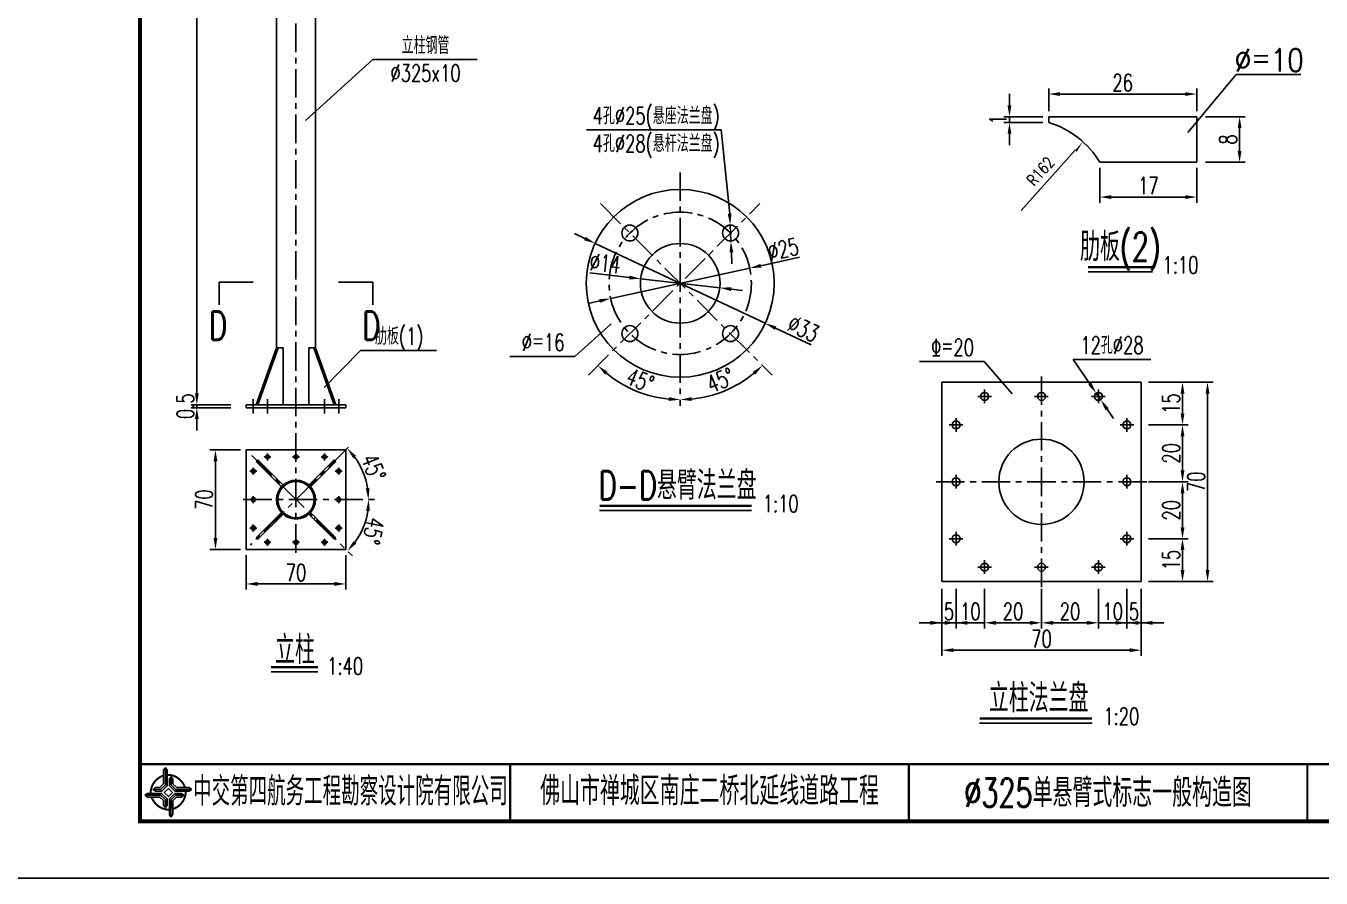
# Model space of a CAD drawing. Extents: x 4349 to 271026, y -15323 to -8945.
# Drawn here: x 4936.9 to 5164.3, y -14646.9 to -14497.1 of the extents above; entities that cross this region are included whole.
import ezdxf
from ezdxf.enums import TextEntityAlignment as Align

# ---------------------------------------------------------------- set-up
doc = ezdxf.new("R2010")
doc.units = 0
doc.header["$LTSCALE"] = 2
doc.header["$PDMODE"] = 32
doc.header["$PDSIZE"] = 0.3
doc.linetypes.add('CENTERX2', pattern=[4, 2.5, -0.5, 0.5, -0.5])
doc.layers.get('0').update_dxf_attribs({"linetype": 'CONTINUOUS'})
doc.layers.get('DEFPOINTS').update_dxf_attribs({"linetype": 'CONTINUOUS'})
for name, color, linetype in [('中线', 2, 'CENTERX2'), ('图框', 7, 'CONTINUOUS'), ('尺寸标注', 4, 'CONTINUOUS'), ('文字', 7, 'CONTINUOUS'), ('文字符号', 7, 'CONTINUOUS'), ('结构1', 1, 'CONTINUOUS'), ('结构2', 7, 'CONTINUOUS')]:
    doc.layers.add(name, color=color, linetype=linetype)
doc.styles.get("Standard").update_dxf_attribs({"font": 'simplex1.shx', "width": 0.7, "bigfont": 'hztxt.shx'})
doc.styles.add('TEXT', font='romans__.shx', dxfattribs={"width": 0.8, "bigfont": 'hztxt.shx'})
doc.dimstyles.new('1：10', dxfattribs={"dimtxt": 3, "dimasz": 2, "dimexe": 1, "dimexo": 1, "dimgap": 0.5, "dimtad": 1, "dimrnd": 0.0095, "dimdsep": 46, "dimtxsty": 'Standard', "dimcen": 0.09, "dimclrd": 256, "dimclre": 256, "dimadec": 0, "dimazin": 0, "dimtfac": 1, "dimtix": 1, "dimtmove": 2, "dimatfit": 3, "dimfxl": 0, "dimtolj": 1, "dimtzin": 0, "dimarcsym": 0})
doc.dimstyles.new('1：20', dxfattribs={"dimtxt": 3, "dimasz": 2, "dimexe": 1, "dimexo": 1, "dimgap": 0.5, "dimtad": 1, "dimlfac": 2, "dimrnd": 0.0095, "dimdsep": 46, "dimtxsty": 'Standard', "dimcen": 0.09, "dimclrd": 256, "dimclre": 256, "dimclrt": 256, "dimadec": 0, "dimazin": 0, "dimtfac": 1, "dimtix": 1, "dimtmove": 2, "dimatfit": 3, "dimfxl": 0, "dimtolj": 1, "dimtzin": 0, "dimarcsym": 0})

# ---------------------------------------------------------------- blocks, each defined once
blk = doc.blocks.new('series')
at = {"width": 0.75}
for tag, height, p in [('页码', 4, (-35, -19)), ('图名', 5, (-220, -282)), ('图号', 5, (-20, -282))]:
    blk.add_attdef(tag, text='', height=height, dxfattribs=at).set_placement(p, align=Align.MIDDLE_CENTER)
blk = doc.blocks.new('tb')
at = {"lineweight": -3}
h = blk.add_hatch(color=256, dxfattribs=at)
h.paths.add_polyline_path([(-1.23, -0.13), (-3.78, -0.14), (-4.14, -0.41), (-1.4, -0.44), (-0.56, -1.24), (-0.54, -2.62), (-0.27, -2.2), (-0.26, -1.06)])
h.paths.add_polyline_path([(0.13, -1.08), (0.14, -3.86), (0.41, -4.26), (0.44, -1.24), (1.25, -0.43), (2.66, -0.43), (2.26, -0.16), (1.07, -0.15)])
h.paths.add_polyline_path([(1.08, 0.3), (3.62, 0.3), (4.02, 0.56), (1.25, 0.57), (0.43, 1.39), (0.43, 2.8), (0.16, 2.41), (0.15, 1.24)])
h.paths.add_polyline_path([(-0.28, 1.21), (-0.28, 3.99), (-0.56, 4.39), (-0.57, 1.41), (-1.38, 0.6), (-2.74, 0.56), (-2.33, 0.3), (-1.2, 0.29)])
for p, q in [((-0.56, 4.39), (-0.57, 1.41)), ((0.43, 2.8), (0.43, 1.39)), ((-1.38, 0.6), (-2.74, 0.56)), ((-0.57, 1.41), (-1.38, 0.6)), ((0.43, 1.39), (1.25, 0.57)), ((1.25, 0.57), (4.02, 0.56)), ((-4.14, -0.41), (-1.4, -0.44)), ((-1.4, -0.44), (-0.56, -1.24)), ((-0.56, -1.24), (-0.54, -2.62)), ((0.41, -4.26), (0.44, -1.24)), ((0.44, -1.24), (1.25, -0.43)), ((1.25, -0.43), (2.66, -0.43))]:
    blk.add_line(p, q, dxfattribs=at)
at = {"lineweight": -3, "const_width": 0.35, "flags": 128}
for points in [[(-0.9, 3.02, 0.324167), (-3.16, -0.14)], [(2.88, 0.92, 0.324403), (-0.24, 3.15)], [(0.75, -2.86, 0.325418), (3.02, 0.26)], [(-2.98, -0.76, 0.322976), (0.14, -2.98)]]:
    blk.add_lwpolyline(points, format="xyb", dxfattribs=at)
at = {"lineweight": -3, "flags": 128}
for points in [[(-0.9, 3.99), (-0.9, 1.58), (-1.53, 0.91), (-2.34, 0.91), (-2.74, 0.56), (-2.33, 0.3), (-1.2, 0.29), (-0.28, 1.21), (-0.28, 3.99), (-0.56, 4.39)], [(3.62, 0.92), (1.43, 0.92), (0.77, 1.54), (0.77, 2.38), (0.43, 2.8), (0.16, 2.41), (0.15, 1.24), (1.08, 0.3), (3.62, 0.3), (4.02, 0.56)], [(-0.04, 0.77), (0.68, 0.04), (-0.04, -0.69), (-0.77, 0.05)], [(-3.73, -0.76), (-1.54, -0.76), (-0.89, -1.39), (-0.89, -2.21), (-0.54, -2.62), (-0.27, -2.2), (-0.26, -1.06), (-1.23, -0.13), (-3.78, -0.14), (-4.14, -0.41)], [(0.75, -3.85), (0.75, -1.43), (1.4, -0.78), (2.26, -0.78), (2.66, -0.43), (2.26, -0.16), (1.07, -0.15), (0.13, -1.08), (0.14, -3.86), (0.41, -4.26)]]:
    blk.add_lwpolyline(points, close=True, dxfattribs=at)
blk = doc.blocks.new('*D872')
at = {"layer": 'DEFPOINTS', "color": 0, "linetype": 'Continuous'}
for p in [(5036.85, -14535.36), (5066.71, -14549.4)]:
    blk.add_point(p, dxfattribs=at)
at = {"layer": '尺寸标注', "linetype": 'Continuous', "lineweight": -2}
for p, q in [((5035.04, -14534.5), (5033.23, -14533.65)), ((5036.85, -14535.36), (5066.71, -14549.4)), ((5074.78, -14553.2), (5068.52, -14550.25))]:
    blk.add_line(p, q, dxfattribs=at)
at = {"layer": '尺寸标注', "linetype": 'Continuous'}
for points in [[(5035.18, -14534.2), (5034.9, -14534.81), (5036.85, -14535.36)], [(5068.66, -14549.95), (5068.38, -14550.56), (5066.71, -14549.4)]]:
    blk.add_solid(points, dxfattribs=at)
at = {"layer": '尺寸标注', "color": 0, "linetype": 'Continuous', "insert": (5073.41, -14550.34), "char_height": 3, "attachment_point": 5, "rotation": 334.8082}
blk.add_mtext('\\A1;∅33', dxfattribs=at)
blk = doc.blocks.new('*D873')
at = {"layer": 'DEFPOINTS', "color": 0, "linetype": 'Continuous'}
for p in [(5063.99, -14539.71), (5039.57, -14545.05)]:
    blk.add_point(p, dxfattribs=at)
at = {"layer": '尺寸标注', "linetype": 'Continuous', "lineweight": -2}
for p, q in [((5072.71, -14537.8), (5065.95, -14539.28)), ((5039.57, -14545.05), (5063.99, -14539.71)), ((5037.62, -14545.48), (5035.66, -14545.9))]:
    blk.add_line(p, q, dxfattribs=at)
at = {"layer": '尺寸标注', "linetype": 'Continuous'}
for points in [[(5065.88, -14538.96), (5066.02, -14539.61), (5063.99, -14539.71)], [(5037.55, -14545.15), (5037.69, -14545.8), (5039.57, -14545.05)]]:
    blk.add_solid(points, dxfattribs=at)
at = {"layer": '尺寸标注', "color": 0, "linetype": 'Continuous', "insert": (5069.88, -14536.37), "char_height": 3, "attachment_point": 5, "rotation": 12.336}
blk.add_mtext('\\A1;∅25', dxfattribs=at)
blk = doc.blocks.new('*D874')
at = {"layer": 'DEFPOINTS', "color": 0, "linetype": 'Continuous'}
for p in [(5044.83, -14541.58), (5058.74, -14543.17)]:
    blk.add_point(p, dxfattribs=at)
at = {"layer": '尺寸标注', "linetype": 'Continuous', "lineweight": -2}
for p, q in [((5035.9, -14540.56), (5042.84, -14541.36)), ((5058.74, -14543.17), (5044.83, -14541.58)), ((5060.72, -14543.4), (5062.71, -14543.63))]:
    blk.add_line(p, q, dxfattribs=at)
at = {"layer": '尺寸标注', "linetype": 'Continuous'}
for points in [[(5042.88, -14541.03), (5042.8, -14541.69), (5044.83, -14541.58)], [(5060.76, -14543.07), (5060.69, -14543.73), (5058.74, -14543.17)]]:
    blk.add_solid(points, dxfattribs=at)
at = {"layer": '尺寸标注', "color": 0, "linetype": 'Continuous', "insert": (5038.6, -14538.86), "char_height": 3, "attachment_point": 5, "rotation": 353.4851}
blk.add_mtext('\\A1;∅14', dxfattribs=at)
blk = doc.blocks.new('*D875')
at = {"layer": 'DEFPOINTS', "color": 0, "linetype": 'Continuous'}
for p in [(5051.78, -14522.88), (5037.78, -14528.38), (5067.9, -14558.5), (5057.07, -14562.12), (5051.78, -14563.88)]:
    blk.add_point(p, dxfattribs=at)
at = {"layer": '尺寸标注', "linetype": 'Continuous', "lineweight": -2}
blk.add_arc((5051.78, -14542.38), 20.44, 275.6095, 309.3905, dxfattribs=at)
at = {"layer": '尺寸标注', "linetype": 'Continuous'}
for points in [[(5064.53, -14557.93), (5064.98, -14558.42), (5066.23, -14556.83)], [(5053.8, -14563.05), (5053.76, -14562.38), (5051.78, -14562.82)]]:
    blk.add_solid(points, dxfattribs=at)
at = {"layer": '尺寸标注', "color": 0, "linetype": 'Continuous', "insert": (5058.84, -14559.41), "char_height": 3, "attachment_point": 5, "rotation": 22.5}
blk.add_mtext('\\A1;45°', dxfattribs=at)
blk = doc.blocks.new('*D876')
at = {"layer": 'DEFPOINTS', "color": 0, "linetype": 'Continuous'}
for p in [(5051.78, -14522.88), (5065.78, -14528.38), (5035.66, -14558.5), (5041.56, -14560.08), (5051.78, -14563.88)]:
    blk.add_point(p, dxfattribs=at)
at = {"layer": '尺寸标注', "linetype": 'Continuous', "lineweight": -2}
blk.add_arc((5051.78, -14542.38), 20.44, 230.6095, 264.3905, dxfattribs=at)
at = {"layer": '尺寸标注', "linetype": 'Continuous'}
for points in [[(5038.59, -14558.42), (5039.04, -14557.93), (5037.33, -14556.83)], [(5049.8, -14562.38), (5049.77, -14563.05), (5051.78, -14562.82)]]:
    blk.add_solid(points, dxfattribs=at)
at = {"layer": '尺寸标注', "color": 0, "linetype": 'Continuous', "insert": (5044.73, -14559.41), "char_height": 3, "attachment_point": 5, "rotation": 337.5}
blk.add_mtext('\\A1;45°', dxfattribs=at)
blk = doc.blocks.new('*D877')
at = {"layer": 'DEFPOINTS', "color": 0, "linetype": 'Continuous'}
for p in [(5097.74, -14587.26), (5100.24, -14587.26), (5097.74, -14602.04)]:
    blk.add_point(p, dxfattribs=at)
at = {"layer": '尺寸标注', "linetype": 'Continuous', "lineweight": -2}
for p, q in [((5097.74, -14596.04), (5097.74, -14603.04)), ((5100.24, -14596.04), (5100.24, -14603.04)), ((5095.74, -14602.04), (5093.74, -14602.04)), ((5100.24, -14602.04), (5097.74, -14602.04)), ((5102.24, -14602.04), (5104.24, -14602.04))]:
    blk.add_line(p, q, dxfattribs=at)
at = {"layer": '尺寸标注', "linetype": 'Continuous'}
for points in [[(5095.74, -14601.71), (5095.74, -14602.38), (5097.74, -14602.04)], [(5102.24, -14601.71), (5102.24, -14602.38), (5100.24, -14602.04)]]:
    blk.add_solid(points, dxfattribs=at)
at = {"layer": '尺寸标注', "linetype": 'Continuous', "insert": (5098.99, -14600.04), "char_height": 3, "attachment_point": 5}
blk.add_mtext('\\A1;5', dxfattribs=at)
blk = doc.blocks.new('*D878')
at = {"layer": 'DEFPOINTS', "color": 0, "linetype": 'Continuous'}
for p in [(5100.24, -14587.26), (5105.24, -14592.26), (5105.24, -14602.04)]:
    blk.add_point(p, dxfattribs=at)
at = {"layer": '尺寸标注', "linetype": 'Continuous', "lineweight": -2}
for p, q in [((5100.24, -14596.04), (5100.24, -14603.04)), ((5105.24, -14596.04), (5105.24, -14603.04)), ((5098.24, -14602.04), (5096.24, -14602.04)), ((5100.24, -14602.04), (5105.24, -14602.04)), ((5107.24, -14602.04), (5109.24, -14602.04))]:
    blk.add_line(p, q, dxfattribs=at)
at = {"layer": '尺寸标注', "linetype": 'Continuous'}
for points in [[(5098.24, -14601.71), (5098.24, -14602.38), (5100.24, -14602.04)], [(5107.24, -14601.71), (5107.24, -14602.38), (5105.24, -14602.04)]]:
    blk.add_solid(points, dxfattribs=at)
at = {"layer": '尺寸标注', "linetype": 'Continuous', "insert": (5102.74, -14600.04), "char_height": 3, "attachment_point": 5}
blk.add_mtext('\\A1;10', dxfattribs=at)
blk = doc.blocks.new('*D825')
at = {"layer": 'DEFPOINTS', "color": 0, "linetype": 'Continuous'}
for p in [(5105.24, -14592.26), (5115.24, -14592.26), (5115.24, -14602.04)]:
    blk.add_point(p, dxfattribs=at)
at = {"layer": '尺寸标注', "linetype": 'Continuous', "lineweight": -2}
for p, q in [((5105.24, -14596.04), (5105.24, -14603.04)), ((5115.24, -14596.04), (5115.24, -14603.04)), ((5107.24, -14602.04), (5113.24, -14602.04))]:
    blk.add_line(p, q, dxfattribs=at)
at = {"layer": '尺寸标注', "linetype": 'Continuous'}
for points in [[(5107.24, -14601.71), (5107.24, -14602.38), (5105.24, -14602.04)], [(5113.24, -14601.71), (5113.24, -14602.38), (5115.24, -14602.04)]]:
    blk.add_solid(points, dxfattribs=at)
at = {"layer": '尺寸标注', "linetype": 'Continuous', "insert": (5110.24, -14600.04), "char_height": 3, "attachment_point": 5}
blk.add_mtext('\\A1;20', dxfattribs=at)
blk = doc.blocks.new('*D826')
at = {"layer": 'DEFPOINTS', "color": 0, "linetype": 'Continuous'}
for p in [(5115.24, -14592.26), (5125.24, -14592.26), (5125.24, -14602.04)]:
    blk.add_point(p, dxfattribs=at)
at = {"layer": '尺寸标注', "linetype": 'Continuous', "lineweight": -2}
for p, q in [((5115.24, -14596.04), (5115.24, -14603.04)), ((5125.24, -14596.04), (5125.24, -14603.04)), ((5117.24, -14602.04), (5123.24, -14602.04))]:
    blk.add_line(p, q, dxfattribs=at)
at = {"layer": '尺寸标注', "linetype": 'Continuous'}
for points in [[(5117.24, -14601.71), (5117.24, -14602.38), (5115.24, -14602.04)], [(5123.24, -14601.71), (5123.24, -14602.38), (5125.24, -14602.04)]]:
    blk.add_solid(points, dxfattribs=at)
at = {"layer": '尺寸标注', "linetype": 'Continuous', "insert": (5120.24, -14600.04), "char_height": 3, "attachment_point": 5}
blk.add_mtext('\\A1;20', dxfattribs=at)
blk = doc.blocks.new('*D827')
at = {"layer": 'DEFPOINTS', "color": 0, "linetype": 'Continuous'}
for p in [(5130.24, -14587.26), (5125.24, -14592.26), (5130.24, -14602.04)]:
    blk.add_point(p, dxfattribs=at)
at = {"layer": '尺寸标注', "linetype": 'Continuous', "lineweight": -2}
for p, q in [((5125.24, -14596.04), (5125.24, -14603.04)), ((5130.24, -14596.04), (5130.24, -14603.04)), ((5123.24, -14602.04), (5121.24, -14602.04)), ((5125.24, -14602.04), (5130.24, -14602.04)), ((5132.24, -14602.04), (5134.24, -14602.04))]:
    blk.add_line(p, q, dxfattribs=at)
at = {"layer": '尺寸标注', "linetype": 'Continuous'}
for points in [[(5123.24, -14601.71), (5123.24, -14602.38), (5125.24, -14602.04)], [(5132.24, -14601.71), (5132.24, -14602.38), (5130.24, -14602.04)]]:
    blk.add_solid(points, dxfattribs=at)
at = {"layer": '尺寸标注', "linetype": 'Continuous', "insert": (5127.74, -14600.04), "char_height": 3, "attachment_point": 5}
blk.add_mtext('\\A1;10', dxfattribs=at)
blk = doc.blocks.new('*D828')
at = {"layer": 'DEFPOINTS', "color": 0, "linetype": 'Continuous'}
for p in [(5130.24, -14587.26), (5132.74, -14587.26), (5132.74, -14602.04)]:
    blk.add_point(p, dxfattribs=at)
at = {"layer": '尺寸标注', "linetype": 'Continuous', "lineweight": -2}
for p, q in [((5130.24, -14596.04), (5130.24, -14603.04)), ((5132.74, -14596.04), (5132.74, -14603.04)), ((5128.24, -14602.04), (5126.24, -14602.04)), ((5130.24, -14602.04), (5132.74, -14602.04)), ((5134.74, -14602.04), (5136.74, -14602.04))]:
    blk.add_line(p, q, dxfattribs=at)
at = {"layer": '尺寸标注', "linetype": 'Continuous'}
for points in [[(5128.24, -14601.71), (5128.24, -14602.38), (5130.24, -14602.04)], [(5134.74, -14601.71), (5134.74, -14602.38), (5132.74, -14602.04)]]:
    blk.add_solid(points, dxfattribs=at)
at = {"layer": '尺寸标注', "linetype": 'Continuous', "insert": (5131.49, -14600.04), "char_height": 3, "attachment_point": 5}
blk.add_mtext('\\A1;5', dxfattribs=at)
blk = doc.blocks.new('*D829')
at = {"layer": 'DEFPOINTS', "color": 0, "linetype": 'Continuous'}
for p in [(5097.74, -14594.76), (5132.74, -14594.76), (5132.74, -14606.85)]:
    blk.add_point(p, dxfattribs=at)
at = {"layer": '尺寸标注', "linetype": 'Continuous', "lineweight": -2}
for p, q in [((5097.74, -14600.85), (5097.74, -14607.85)), ((5132.74, -14600.85), (5132.74, -14607.85)), ((5099.74, -14606.85), (5130.74, -14606.85))]:
    blk.add_line(p, q, dxfattribs=at)
at = {"layer": '尺寸标注', "linetype": 'Continuous'}
for points in [[(5099.74, -14606.52), (5099.74, -14607.18), (5097.74, -14606.85)], [(5130.74, -14606.52), (5130.74, -14607.18), (5132.74, -14606.85)]]:
    blk.add_solid(points, dxfattribs=at)
at = {"layer": '尺寸标注', "linetype": 'Continuous', "insert": (5115.24, -14604.85), "char_height": 3, "attachment_point": 5}
blk.add_mtext('\\A1;70', dxfattribs=at)
blk = doc.blocks.new('*D830')
at = {"layer": 'DEFPOINTS', "color": 0, "linetype": 'Continuous'}
for p in [(5130.24, -14587.26), (5140.01, -14587.26), (5132.74, -14594.76)]:
    blk.add_point(p, dxfattribs=at)
at = {"layer": '尺寸标注', "linetype": 'Continuous', "lineweight": -2}
for p, q in [((5134.01, -14587.26), (5141.01, -14587.26)), ((5140.01, -14592.76), (5140.01, -14589.26)), ((5134.01, -14594.76), (5141.01, -14594.76))]:
    blk.add_line(p, q, dxfattribs=at)
at = {"layer": '尺寸标注', "linetype": 'Continuous'}
for points in [[(5139.67, -14589.26), (5140.34, -14589.26), (5140.01, -14587.26)], [(5139.67, -14592.76), (5140.34, -14592.76), (5140.01, -14594.76)]]:
    blk.add_solid(points, dxfattribs=at)
at = {"layer": '尺寸标注', "linetype": 'Continuous', "insert": (5138.01, -14591.01), "char_height": 3, "attachment_point": 5, "rotation": 90}
blk.add_mtext('\\A1;15', dxfattribs=at)
blk = doc.blocks.new('*D831')
at = {"layer": 'DEFPOINTS', "color": 0, "linetype": 'Continuous'}
for p in [(5130.24, -14577.26), (5140.01, -14577.26), (5130.24, -14587.26)]:
    blk.add_point(p, dxfattribs=at)
at = {"layer": '尺寸标注', "linetype": 'Continuous', "lineweight": -2}
for p, q in [((5134.01, -14577.26), (5141.01, -14577.26)), ((5140.01, -14585.26), (5140.01, -14579.26)), ((5134.01, -14587.26), (5141.01, -14587.26))]:
    blk.add_line(p, q, dxfattribs=at)
at = {"layer": '尺寸标注', "linetype": 'Continuous'}
for points in [[(5139.67, -14579.26), (5140.34, -14579.26), (5140.01, -14577.26)], [(5139.67, -14585.26), (5140.34, -14585.26), (5140.01, -14587.26)]]:
    blk.add_solid(points, dxfattribs=at)
at = {"layer": '尺寸标注', "linetype": 'Continuous', "insert": (5138.01, -14582.26), "char_height": 3, "attachment_point": 5, "rotation": 90}
blk.add_mtext('\\A1;20', dxfattribs=at)
blk = doc.blocks.new('*D832')
at = {"layer": 'DEFPOINTS', "color": 0, "linetype": 'Continuous'}
for p in [(5130.24, -14567.26), (5140.01, -14567.26), (5130.24, -14577.26)]:
    blk.add_point(p, dxfattribs=at)
at = {"layer": '尺寸标注', "linetype": 'Continuous', "lineweight": -2}
for p, q in [((5134.01, -14567.26), (5141.01, -14567.26)), ((5140.01, -14575.26), (5140.01, -14569.26)), ((5134.01, -14577.26), (5141.01, -14577.26))]:
    blk.add_line(p, q, dxfattribs=at)
at = {"layer": '尺寸标注', "linetype": 'Continuous'}
for points in [[(5139.67, -14569.26), (5140.34, -14569.26), (5140.01, -14567.26)], [(5139.67, -14575.26), (5140.34, -14575.26), (5140.01, -14577.26)]]:
    blk.add_solid(points, dxfattribs=at)
at = {"layer": '尺寸标注', "linetype": 'Continuous', "insert": (5138.01, -14572.26), "char_height": 3, "attachment_point": 5, "rotation": 90}
blk.add_mtext('\\A1;20', dxfattribs=at)
blk = doc.blocks.new('*D833')
at = {"layer": 'DEFPOINTS', "color": 0, "linetype": 'Continuous'}
for p in [(5130.24, -14559.76), (5140.01, -14559.76), (5130.24, -14567.26)]:
    blk.add_point(p, dxfattribs=at)
at = {"layer": '尺寸标注', "linetype": 'Continuous', "lineweight": -2}
for p, q in [((5134.01, -14559.76), (5141.01, -14559.76)), ((5140.01, -14565.26), (5140.01, -14561.76)), ((5134.01, -14567.26), (5141.01, -14567.26))]:
    blk.add_line(p, q, dxfattribs=at)
at = {"layer": '尺寸标注', "linetype": 'Continuous'}
for points in [[(5139.67, -14561.76), (5140.34, -14561.76), (5140.01, -14559.76)], [(5139.67, -14565.26), (5140.34, -14565.26), (5140.01, -14567.26)]]:
    blk.add_solid(points, dxfattribs=at)
at = {"layer": '尺寸标注', "linetype": 'Continuous', "insert": (5138.01, -14563.51), "char_height": 3, "attachment_point": 5, "rotation": 90}
blk.add_mtext('\\A1;15', dxfattribs=at)
blk = doc.blocks.new('*D834')
at = {"layer": 'DEFPOINTS', "color": 0, "linetype": 'Continuous'}
for p in [(5132.74, -14559.76), (5132.74, -14594.76), (5144.4, -14594.76)]:
    blk.add_point(p, dxfattribs=at)
at = {"layer": '尺寸标注', "linetype": 'Continuous', "lineweight": -2}
for p, q in [((5138.4, -14559.76), (5145.4, -14559.76)), ((5144.4, -14561.76), (5144.4, -14592.76)), ((5138.4, -14594.76), (5145.4, -14594.76))]:
    blk.add_line(p, q, dxfattribs=at)
at = {"layer": '尺寸标注', "linetype": 'Continuous'}
for points in [[(5144.07, -14561.76), (5144.73, -14561.76), (5144.4, -14559.76)], [(5144.07, -14592.76), (5144.73, -14592.76), (5144.4, -14594.76)]]:
    blk.add_solid(points, dxfattribs=at)
at = {"layer": '尺寸标注', "linetype": 'Continuous', "insert": (5142.4, -14577.26), "char_height": 3, "attachment_point": 5, "rotation": 90}
blk.add_mtext('\\A1;70', dxfattribs=at)
blk = doc.blocks.new('*D835')
at = {"layer": 'DEFPOINTS', "color": 0, "linetype": 'Continuous'}
for p in [(4975.55, -14589.14), (4993.05, -14589.14), (4993.05, -14595.21)]:
    blk.add_point(p, dxfattribs=at)
at = {"layer": '尺寸标注', "linetype": 'Continuous', "lineweight": -2}
for p, q in [((4975.55, -14590.14), (4975.55, -14596.21)), ((4993.05, -14590.14), (4993.05, -14596.21)), ((4977.55, -14595.21), (4991.05, -14595.21))]:
    blk.add_line(p, q, dxfattribs=at)
at = {"layer": '尺寸标注', "linetype": 'Continuous'}
for points in [[(4977.55, -14594.87), (4977.55, -14595.54), (4975.55, -14595.21)], [(4991.05, -14594.87), (4991.05, -14595.54), (4993.05, -14595.21)]]:
    blk.add_solid(points, dxfattribs=at)
at = {"layer": '尺寸标注', "color": 0, "linetype": 'Continuous', "insert": (4984.3, -14593.21), "char_height": 3, "attachment_point": 5}
blk.add_mtext('\\A1;70', dxfattribs=at)
blk = doc.blocks.new('*D836')
at = {"layer": 'DEFPOINTS', "color": 0, "linetype": 'Continuous'}
for p in [(4970.16, -14571.64), (4975.55, -14571.64), (4975.55, -14589.14)]:
    blk.add_point(p, dxfattribs=at)
at = {"layer": '尺寸标注', "linetype": 'Continuous', "lineweight": -2}
for p, q in [((4974.55, -14571.64), (4969.16, -14571.64)), ((4970.16, -14587.14), (4970.16, -14573.64)), ((4974.55, -14589.14), (4969.16, -14589.14))]:
    blk.add_line(p, q, dxfattribs=at)
at = {"layer": '尺寸标注', "linetype": 'Continuous'}
for points in [[(4969.82, -14573.64), (4970.49, -14573.64), (4970.16, -14571.64)], [(4969.82, -14587.14), (4970.49, -14587.14), (4970.16, -14589.14)]]:
    blk.add_solid(points, dxfattribs=at)
at = {"layer": '尺寸标注', "color": 0, "linetype": 'Continuous', "insert": (4968.16, -14580.39), "char_height": 3, "attachment_point": 5, "rotation": 90}
blk.add_mtext('\\A1;70', dxfattribs=at)
blk = doc.blocks.new('*D837')
at = {"layer": 'DEFPOINTS', "color": 0, "linetype": 'Continuous'}
for p in [(4966.88, -14563.73), (4975.55, -14563.73), (4975.55, -14564.23)]:
    blk.add_point(p, dxfattribs=at)
at = {"layer": '尺寸标注', "linetype": 'Continuous', "lineweight": -2}
for p, q in [((4966.88, -14561.73), (4966.88, -14559.73)), ((4972.88, -14563.73), (4965.88, -14563.73)), ((4972.88, -14564.23), (4965.88, -14564.23)), ((4966.88, -14564.23), (4966.88, -14563.73)), ((4966.88, -14566.23), (4966.88, -14568.23))]:
    blk.add_line(p, q, dxfattribs=at)
at = {"layer": '尺寸标注', "linetype": 'Continuous'}
for points in [[(4966.55, -14561.73), (4967.22, -14561.73), (4966.88, -14563.73)], [(4966.55, -14566.23), (4967.22, -14566.23), (4966.88, -14564.23)]]:
    blk.add_solid(points, dxfattribs=at)
at = {"layer": '尺寸标注', "color": 0, "linetype": 'Continuous', "insert": (4964.88, -14563.98), "char_height": 3, "attachment_point": 5, "rotation": 90}
blk.add_mtext('\\A1;0.5', dxfattribs=at)
blk = doc.blocks.new('*D838')
at = {"layer": 'DEFPOINTS', "color": 0, "linetype": 'Continuous'}
for p in [(4966.88, -14381.23), (4980.88, -14381.23), (4966.88, -14563.73)]:
    blk.add_point(p, dxfattribs=at)
at = {"layer": '尺寸标注', "linetype": 'Continuous', "lineweight": -2}
for p, q in [((4972.88, -14381.23), (4965.88, -14381.23)), ((4966.88, -14561.73), (4966.88, -14383.23)), ((4966.88, -14563.73), (4965.88, -14563.73))]:
    blk.add_line(p, q, dxfattribs=at)
at = {"layer": '尺寸标注', "linetype": 'Continuous'}
for points in [[(4966.55, -14383.23), (4967.22, -14383.23), (4966.88, -14381.23)], [(4966.55, -14561.73), (4967.22, -14561.73), (4966.88, -14563.73)]]:
    blk.add_solid(points, dxfattribs=at)
at = {"layer": '尺寸标注', "color": 0, "linetype": 'Continuous', "insert": (4964.88, -14472.48), "char_height": 3, "attachment_point": 5, "rotation": 90}
blk.add_mtext('\\A1;H', dxfattribs=at)
blk = doc.blocks.new('DIM')
at = {"color": 4}
blk.add_lwpolyline([(-1, -0.1, 0.2, 0, 0), (0, 0, 0, 0, 0)], format="xyseb", dxfattribs=at)
blk = doc.blocks.new('*D842')
at = {"layer": 'DEFPOINTS', "color": 0, "linetype": 'Continuous'}
for p in [(5142.5, -14509.12), (5116.5, -14513.1), (5142.5, -14513.1)]:
    blk.add_point(p, dxfattribs=at)
at = {"layer": '尺寸标注', "linetype": 'Continuous', "lineweight": -2}
for p, q in [((5116.5, -14512.1), (5116.5, -14508.12)), ((5142.5, -14512.1), (5142.5, -14508.12)), ((5118.5, -14509.12), (5140.5, -14509.12))]:
    blk.add_line(p, q, dxfattribs=at)
at = {"layer": '尺寸标注', "linetype": 'Continuous'}
for points in [[(5118.5, -14508.78), (5118.5, -14509.45), (5116.5, -14509.12)], [(5140.5, -14508.78), (5140.5, -14509.45), (5142.5, -14509.12)]]:
    blk.add_solid(points, dxfattribs=at)
at = {"layer": '尺寸标注', "color": 0, "linetype": 'Continuous', "insert": (5129.5, -14507.12), "char_height": 3, "attachment_point": 5}
blk.add_mtext('\\A1;26', dxfattribs=at)
blk = doc.blocks.new('*D843')
at = {"layer": 'DEFPOINTS', "color": 0, "linetype": 'Continuous'}
for p in [(5142.5, -14513.1), (5142.5, -14521.1), (5150.03, -14521.1)]:
    blk.add_point(p, dxfattribs=at)
at = {"layer": '尺寸标注', "linetype": 'Continuous', "lineweight": -2}
for p, q in [((5144.03, -14513.1), (5151.03, -14513.1)), ((5150.03, -14515.1), (5150.03, -14519.1)), ((5144.03, -14521.1), (5151.03, -14521.1))]:
    blk.add_line(p, q, dxfattribs=at)
at = {"layer": '尺寸标注', "linetype": 'Continuous'}
for points in [[(5149.7, -14515.1), (5150.37, -14515.1), (5150.03, -14513.1)], [(5149.7, -14519.1), (5150.37, -14519.1), (5150.03, -14521.1)]]:
    blk.add_solid(points, dxfattribs=at)
at = {"layer": '尺寸标注', "color": 0, "linetype": 'Continuous', "insert": (5148.03, -14517.1), "char_height": 3, "attachment_point": 5, "rotation": 90}
blk.add_mtext('\\A1;8', dxfattribs=at)
blk = doc.blocks.new('*D844')
at = {"layer": 'DEFPOINTS', "color": 0, "linetype": 'Continuous'}
for p in [(5125.5, -14521.1), (5142.5, -14521.1), (5142.5, -14527.22)]:
    blk.add_point(p, dxfattribs=at)
at = {"layer": '尺寸标注', "linetype": 'Continuous', "lineweight": -2}
for p, q in [((5125.5, -14522.1), (5125.5, -14528.22)), ((5142.5, -14522.1), (5142.5, -14528.22)), ((5127.5, -14527.22), (5140.5, -14527.22))]:
    blk.add_line(p, q, dxfattribs=at)
at = {"layer": '尺寸标注', "linetype": 'Continuous'}
for points in [[(5127.5, -14526.89), (5127.5, -14527.56), (5125.5, -14527.22)], [(5140.5, -14526.89), (5140.5, -14527.56), (5142.5, -14527.22)]]:
    blk.add_solid(points, dxfattribs=at)
at = {"layer": '尺寸标注', "color": 0, "linetype": 'Continuous', "insert": (5134, -14525.22), "char_height": 3, "attachment_point": 5}
blk.add_mtext('\\A1;17', dxfattribs=at)
blk = doc.blocks.new('*D845')
at = {"layer": 'DEFPOINTS', "color": 0, "linetype": 'Continuous'}
for p in [(5116.5, -14513.1), (5109.61, -14514.1), (5116.5, -14514.1)]:
    blk.add_point(p, dxfattribs=at)
at = {"layer": '尺寸标注', "linetype": 'Continuous', "lineweight": -2}
for p, q in [((5109.61, -14511.1), (5109.61, -14509.1)), ((5115.5, -14513.1), (5108.61, -14513.1)), ((5109.61, -14513.1), (5109.61, -14514.1)), ((5115.5, -14514.1), (5108.61, -14514.1)), ((5109.61, -14516.1), (5109.61, -14518.1))]:
    blk.add_line(p, q, dxfattribs=at)
at = {"layer": '尺寸标注', "linetype": 'Continuous'}
for points in [[(5109.28, -14511.1), (5109.95, -14511.1), (5109.61, -14513.1)], [(5109.28, -14516.1), (5109.95, -14516.1), (5109.61, -14514.1)]]:
    blk.add_solid(points, dxfattribs=at)
at = {"layer": '尺寸标注', "color": 0, "linetype": 'Continuous', "insert": (5107.61, -14513.6), "char_height": 3, "attachment_point": 5, "rotation": 90}
blk.add_mtext('\\A1;1', dxfattribs=at)
blk = doc.blocks.new('12345')
at = {"layer": '图框'}
blk.add_lwpolyline([(4926.93, -9362.88), (4926.93, -9065.88), (4506.93, -9065.88), (4506.93, -9362.88)], close=True, dxfattribs=at)
blk = doc.blocks.new('123456')
at = {"layer": '图框', "linetype": 'Continuous'}
blk.add_blockref('12345', (0, -2522.15), dxfattribs=at)

msp = doc.modelspace()

# ---------------------------------------------------------------- linework, layer by layer
at = {"layer": '中线'}
for p, q in [((4984.29655, -14376.73084), (4984.29655, -14590.64948)), ((5051.78232, -14522.87897), (5051.78232, -14563.87897)), ((5035.66028, -14558.501), (5065.78303, -14528.37825)), ((5037.7816, -14528.37825), (5067.90435, -14558.501)), ((5115.23685, -14558.75929), (5115.23685, -14595.75929)), ((5105.23685, -14563.46049), (5105.23685, -14561.05809)), ((5125.23685, -14563.46049), (5125.23685, -14561.05809)), ((4976.79655, -14565.23132), (4976.79655, -14562.73132)), ((4979.29655, -14565.23132), (4979.29655, -14562.73132)), ((4989.29655, -14565.23132), (4989.29655, -14562.73132)), ((4991.79655, -14565.23132), (4991.79655, -14562.73132)), ((5106.43805, -14562.25929), (5104.03565, -14562.25929)), ((5114.03565, -14562.25929), (5116.43805, -14562.25929)), ((5124.03565, -14562.25929), (5126.43805, -14562.25929)), ((5101.43805, -14567.25929), (5099.03565, -14567.25929)), ((5100.23685, -14568.46049), (5100.23685, -14566.05809)), ((5129.03565, -14567.25929), (5131.43805, -14567.25929)), ((5130.23685, -14568.46049), (5130.23685, -14566.05809)), ((4993.52877, -14571.15361), (4976.28602, -14588.39637)), ((4976.51838, -14572.60766), (4994.19605, -14590.28533)), ((4979.29655, -14573.48643), (4979.29655, -14572.28523)), ((4989.29655, -14573.48643), (4989.29655, -14572.28523)), ((4976.79655, -14575.98643), (4976.79655, -14574.78523)), ((4979.89715, -14572.88583), (4978.69595, -14572.88583)), ((4983.69595, -14572.88583), (4984.89715, -14572.88583)), ((4988.69595, -14572.88583), (4989.89715, -14572.88583)), ((4991.79655, -14575.98643), (4991.79655, -14574.78523)), ((4977.39715, -14575.38583), (4976.19595, -14575.38583)), ((4991.19595, -14575.38583), (4992.39715, -14575.38583)), ((5100.23685, -14576.05809), (5100.23685, -14578.46049)), ((5130.23685, -14578.46049), (5130.23685, -14576.05809)), ((5096.73685, -14577.25929), (5133.73685, -14577.25929)), ((4975.04655, -14580.38583), (4998.54655, -14580.38583)), ((4976.79655, -14579.78523), (4976.79655, -14580.98643)), ((4991.79655, -14580.98643), (4991.79655, -14579.78523)), ((4977.39715, -14585.38583), (4976.19595, -14585.38583)), ((4976.79655, -14584.78523), (4976.79655, -14585.98643)), ((4991.19595, -14585.38583), (4992.39715, -14585.38583)), ((4991.79655, -14584.78523), (4991.79655, -14585.98643)), ((5100.23685, -14586.05809), (5100.23685, -14588.46049)), ((5130.23685, -14586.05809), (5130.23685, -14588.46049)), ((4979.89715, -14587.88583), (4978.69595, -14587.88583)), ((4979.29655, -14587.28523), (4979.29655, -14588.48643)), ((4983.69595, -14587.88583), (4984.89715, -14587.88583)), ((4988.69595, -14587.88583), (4989.89715, -14587.88583)), ((4989.29655, -14587.28523), (4989.29655, -14588.48643)), ((5101.43805, -14587.25929), (5099.03565, -14587.25929)), ((5129.03565, -14587.25929), (5131.43805, -14587.25929)), ((5106.43805, -14592.25929), (5104.03565, -14592.25929)), ((5105.23685, -14591.05809), (5105.23685, -14593.46049)), ((5114.03565, -14592.25929), (5116.43805, -14592.25929)), ((5124.03565, -14592.25929), (5126.43805, -14592.25929)), ((5125.23685, -14591.05809), (5125.23685, -14593.46049))]:
    msp.add_line(p, q, dxfattribs=at)
msp.add_circle((5051.78232, -14542.37897), 12.5, dxfattribs=at)
at = {"layer": '图框'}
for points, const_width in [([(5336.92857, -14359.90394), (4956.92857, -14359.90394), (4956.92858, -14636.90394), (5336.92858, -14636.90394), (5336.92857, -14359.90394)], 0.7), ([(4956.92858, -14626.90394), (5336.92858, -14626.90394)], 0.4), ([(5021.92858, -14626.90394), (5021.92858, -14636.90394)], 0.4), ([(5091.92858, -14636.90394), (5091.92858, -14626.90394)], 0.4), ([(5161.92858, -14636.90394), (5161.92858, -14626.90394)], 0.4)]:
    msp.add_lwpolyline(points, dxfattribs=dict(at, const_width=const_width))
at = {"layer": '尺寸标注', "color": 2}
for p, q in [((4997.81463, -14503.06112), (4985.98412, -14513.77)), ((5016.10435, -14503.06112), (4997.81463, -14503.06112)), ((5058.9995, -14515.42903), (5035.34758, -14515.42903)), ((5058.9995, -14515.42903), (5060.47032, -14530.14348))]:
    msp.add_line(p, q, dxfattribs=at)
at = {"layer": '尺寸标注'}
msp.add_line((5111.6809, -14529.58045), (5121.15067, -14518.97858), dxfattribs=at)
at = {"layer": '尺寸标注', "linetype": 'Continuous'}
for p, q in [((5060.68326, -14534.93875), (5060.55905, -14532.14151)), ((5060.77199, -14536.93678), (5060.86071, -14538.93482)), ((5120.81363, -14555.74978), (5123.71938, -14560.02607)), ((5125.63027, -14562.83828), (5124.84343, -14561.68031)), ((5126.75432, -14564.49251), (5127.87838, -14566.14675)), ((4998.08603, -14580.38583), (4997.08603, -14580.38583))]:
    msp.add_line(p, q, dxfattribs=at)
for radius, start, end in [(12.73318, 9.0087209, 35.9912791), (12.78948, 323.9689844, 351.0310156)]:
    msp.add_arc((4984.29655, -14580.38583), radius, start, end, dxfattribs=at)
for points in [[(5060.80333, -14530.12869), (5060.13732, -14530.15827), (5060.55905, -14532.14151)], [(5061.10499, -14536.922), (5060.43898, -14536.95157), (5060.68326, -14534.93875)], [(5123.99508, -14559.83873), (5123.44367, -14560.21342), (5124.84343, -14561.68031)], [(5127.03003, -14564.30517), (5126.47862, -14564.67986), (5125.63027, -14562.83828)], [(4994.34557, -14573.11949), (4994.85254, -14572.68656), (4993.30027, -14571.38211)], [(4997.20497, -14578.36583), (4996.54036, -14578.41819), (4997.02973, -14580.38583)], [(4996.59734, -14582.35365), (4997.26197, -14582.40577), (4997.08603, -14580.38583)], [(4994.8928, -14588.12545), (4994.38598, -14587.69235), (4993.34008, -14589.42936)]]:
    msp.add_solid(points, dxfattribs=at)
at = {"layer": '文字'}
for p, q in [((5123.41804, -14540.35087), (5134.73374, -14540.35087)), ((5037.61624, -14582.28216), (5064.32118, -14582.28216)), ((4979.91972, -14610.64298), (4988.15584, -14610.64298)), ((5104.37313, -14619.66664), (5124.13361, -14619.66664))]:
    msp.add_line(p, q, dxfattribs=at)
at = {"layer": '文字', "const_width": 0.4}
for points in [[(5123.41804, -14539.52667), (5134.73374, -14539.52667)], [(5037.61624, -14581.45797), (5064.32118, -14581.45797)], [(4979.91972, -14609.81879), (4988.15584, -14609.81879)], [(5104.37313, -14618.84245), (5124.13361, -14618.84245)]]:
    msp.add_lwpolyline(points, dxfattribs=at)
at = {"layer": '文字符号'}
for p, q in [((5149.40987, -14505.65119), (5140.94282, -14515.87704)), ((5160.79261, -14505.65119), (5149.40987, -14505.65119)), ((5033.25881, -14555.24026), (5039.63763, -14549.48921)), ((4995.62279, -14554.17416), (4989.26712, -14560.70919)), ((5008.99599, -14554.17416), (4995.62279, -14554.17416)), ((5033.25881, -14555.24026), (5021.87607, -14555.24026)), ((5105.16422, -14556.141), (5093.78147, -14556.141)), ((5105.16422, -14556.141), (5110.06592, -14561.77588)), ((5134.44476, -14555.74978), (5120.81363, -14555.74978))]:
    msp.add_line(p, q, dxfattribs=at)
at = {"layer": '结构1'}
for p, q in [((4980.88405, -14428.48132), (4980.88405, -14553.73132)), ((4987.70905, -14428.48132), (4987.70905, -14553.73132)), ((5116.49976, -14514.09853), (5116.49976, -14513.09853)), ((5116.49976, -14513.09853), (5142.49976, -14513.09853)), ((5142.49976, -14513.09853), (5142.49976, -14521.09853)), ((5142.49976, -14521.09853), (5125.49976, -14521.09853)), ((4980.85891, -14553.73132), (4977.32338, -14563.73132)), ((4977.60622, -14563.73132), (4981.14175, -14553.73132)), ((4980.85891, -14553.73132), (4982.02912, -14553.73132)), ((4982.02912, -14563.73132), (4982.02912, -14553.73132)), ((4987.73419, -14553.73132), (4986.56399, -14553.73132)), ((4986.56399, -14563.73132), (4986.56399, -14553.73132)), ((4990.98689, -14563.73132), (4987.45135, -14553.73132)), ((4987.73419, -14553.73132), (4991.26973, -14563.73132)), ((4975.54655, -14564.23132), (4975.54655, -14563.73132)), ((4975.54655, -14563.73132), (4993.04655, -14563.73132)), ((4975.54655, -14564.23132), (4993.04655, -14564.23132)), ((4993.04655, -14564.23132), (4993.04655, -14563.73132))]:
    msp.add_line(p, q, dxfattribs=at)
for points in [[(5097.73685, -14559.75929), (5132.73685, -14559.75929), (5132.73685, -14594.75929), (5097.73685, -14594.75929)], [(4975.54655, -14571.63583), (4993.04655, -14571.63583), (4993.04655, -14589.13583), (4975.54655, -14589.13583)]]:
    msp.add_lwpolyline(points, close=True, dxfattribs=at)
for centre, radius in [((5051.78232, -14542.37897), 16.5), ((5051.78232, -14542.37897), 7), ((5115.23685, -14577.25929), 7.5)]:
    msp.add_circle(centre, radius, dxfattribs=at)
msp.add_arc((5111.69011, -14529.56809), 16.2, 31.5210776, 72.7289551, dxfattribs=at)
at = {"layer": '结构2', "color": 1}
for p, q in [((4970.80565, -14542.15642), (4970.80565, -14546.15642)), ((4997.78745, -14542.15642), (4997.78745, -14546.15642))]:
    msp.add_line(p, q, dxfattribs=at)
at = {"layer": '结构2'}
for p, q in [((4976.80565, -14542.15642), (4970.80565, -14542.15642)), ((4991.78745, -14542.15642), (4997.78745, -14542.15642)), ((4977.32338, -14573.6955), (4977.60622, -14573.41266)), ((4981.74628, -14578.1184), (4977.32338, -14573.6955)), ((4982.02912, -14577.83556), (4977.60622, -14573.41266)), ((4986.56399, -14577.83556), (4990.98689, -14573.41266)), ((4986.84683, -14578.1184), (4991.26973, -14573.6955)), ((4991.26973, -14573.6955), (4990.98689, -14573.41266)), ((4980.85891, -14577.23103), (4981.14175, -14576.94819)), ((4987.73419, -14577.23103), (4987.45135, -14576.94819)), ((4981.74628, -14582.65327), (4977.32338, -14587.07617)), ((4982.02912, -14582.93611), (4977.60622, -14587.35901)), ((4980.85891, -14583.54063), (4981.14175, -14583.82347)), ((4986.56399, -14582.93611), (4990.98689, -14587.35901)), ((4986.84683, -14582.65327), (4991.26973, -14587.07617)), ((4987.73419, -14583.54063), (4987.45135, -14583.82347)), ((4977.32338, -14587.07617), (4977.60622, -14587.35901)), ((4991.26973, -14587.07617), (4990.98689, -14587.35901))]:
    msp.add_line(p, q, dxfattribs=at)
for centre, radius in [((5042.94348, -14533.54013), 1.4), ((5060.62115, -14533.54013), 1.4), ((5042.94348, -14551.2178), 1.4), ((5060.62115, -14551.2178), 1.4), ((5105.23685, -14562.25929), 0.7), ((5115.23685, -14562.25929), 0.7), ((5125.23685, -14562.25929), 0.7), ((5100.23685, -14567.25929), 0.7), ((5130.23685, -14567.25929), 0.7), ((4979.29655, -14572.88583), 0.35), ((4984.29655, -14572.88583), 0.35), ((4989.29655, -14572.88583), 0.35), ((4976.79655, -14575.38583), 0.35), ((4984.29655, -14580.38583), 3.4125), ((4984.29655, -14580.38583), 3.1875), ((4991.79655, -14575.38583), 0.35), ((5100.23685, -14577.25929), 0.7), ((5130.23685, -14577.25929), 0.7), ((4976.79655, -14580.38583), 0.35), ((4991.79655, -14580.38583), 0.35), ((4976.79655, -14585.38583), 0.35), ((4991.79655, -14585.38583), 0.35), ((4979.29655, -14587.88583), 0.35), ((4984.29655, -14587.88583), 0.35), ((4989.29655, -14587.88583), 0.35), ((5100.23685, -14587.25929), 0.7), ((5130.23685, -14587.25929), 0.7), ((5105.23685, -14592.25929), 0.7), ((5115.23685, -14592.25929), 0.7), ((5125.23685, -14592.25929), 0.7)]:
    msp.add_circle(centre, radius, dxfattribs=at)

# ---------------------------------------------------------------- block references
at = {"layer": '图框', "color": 1, "linetype": 'Continuous'}
msp.add_blockref('123456', (420, -2761.87737), dxfattribs=at)
at = {"layer": '图框'}
ref = msp.add_blockref('series', (5346.92858, -14349.90394), dxfattribs=at)
ref.add_attrib('图名', '%%c325单悬臂式标志一般构造图', dxfattribs={"layer": '0', "height": 5, "width": 0.7}).set_placement((5126.92858, -14631.90394), align=Align.MIDDLE_CENTER)
at = {"layer": '图框', "lineweight": -3}
msp.add_blockref('tb', (4961.92431, -14631.8986), dxfattribs=at)
at = {"layer": '尺寸标注', "xscale": 1.999999999999559, "yscale": 2, "zscale": 2, "rotation": 48.22822842879825}
msp.add_blockref('DIM', (5122.483, -14517.48697), dxfattribs=at)

# ---------------------------------------------------------------- texts
at = {"layer": '图框'}
for s, width, p in [('中交第四航务工程勘察设计院有限公司', 0.65, (4993.85942, -14631.6555)), ('佛山市禅城区南庄二桥北延线道路工程', 0.7, (5056.92858, -14631.58924))]:
    msp.add_text(s, height=5, dxfattribs=dict(at, width=width)).set_placement(p, align=Align.MIDDLE_CENTER)
at = {"layer": '尺寸标注', "color": 7, "insert": (5115.05419, -14522.68013), "char_height": 2, "attachment_point": 5, "rotation": 48.2282284, "style": 'TEXT'}
msp.add_mtext('R162', dxfattribs=at)
at = {"layer": '尺寸标注', "linetype": 'Continuous', "char_height": 3, "attachment_point": 5}
for insert, rotation in [((4997.90824, -14574.74769), 292.5), ((4997.88005, -14585.91029), 258.022488)]:
    msp.add_mtext('\\A1;45°', dxfattribs=dict(at, insert=insert, rotation=rotation))
at = {"layer": '文字'}
for s, height, width, p in [('立柱钢管', 3, 0.7, (5007.05733, -14500.56112)), ('%%C＝10', 4, 0.85, (5155.23973, -14503.15119)), ('%%C325x10', 3, 0.7, (5007.05733, -14505.43382)), ('4孔%%c25(悬座法兰盘)', 3, 0.7, (5047.56797, -14512.92903)), ('4孔%%c28(悬杆法兰盘)', 3, 0.7, (5047.56797, -14517.80173)), ('肋板(2)', 5, 0.7, (5129.10941, -14535.94943)), ('1:10', 3, 0.7, (5139.64861, -14539.16662)), ('D', 5, 0.7, (4970.62199, -14549.80488)), ('D', 5, 0.7, (4997.52621, -14549.80488)), ('肋板(1)', 3, 0.7, (5002.43536, -14551.67416)), ('%%C＝16', 3, 0.7, (5027.70593, -14552.74026)), ('%%131＝20', 3, 0.7, (5099.61133, -14553.641)), ('12孔%%c28', 3, 0.7, (5127.6161, -14553.24978)), ('D-D悬臂法兰盘', 5, 0.7, (5051.34185, -14577.88073)), ('1:10', 3, 0.7, (5069.44193, -14581.09792)), ('立柱', 5, 0.7, (4984.11113, -14606.79789)), ('1:40', 3, 0.7, (4992.93566, -14609.64195)), ('立柱法兰盘', 5, 0.7, (5114.74495, -14615.26521)), ('1:20', 3, 0.7, (5129.25435, -14618.4824))]:
    msp.add_text(s, height=height, dxfattribs=dict(at, width=width)).set_placement(p, align=Align.MIDDLE_CENTER)

# ---------------------------------------------------------------- dimensions: what is measured, and where the dimension line sits
at = {"layer": '尺寸标注', "linetype": 'Continuous'}
for base, p1, p2, text, picture, middle in [((4966.88178, -14381.23132), (4966.88178, -14563.73132), (4980.88405, -14381.23132), 'H', '*D838', (4964.88178, -14472.48132)), ((4970.15601, -14571.63583), (4975.54655, -14589.13583), (4975.54655, -14571.63583), '70', '*D836', (4968.15601, -14580.38583))]:
    dim = msp.add_linear_dim(base=base, p1=p1, p2=p2, angle=90, text=text, dimstyle='1：10', dxfattribs=at)
    dim.commit()
    dim.dimension.update_dxf_attribs({"geometry": picture, "text_midpoint": middle})
for base, p1, p2, dimstyle, picture, middle in [((5142.49976, -14509.11699), (5116.49976, -14513.09853), (5142.49976, -14513.09853), '1：10', '*D842', (5129.49976, -14507.11699)), ((5142.49976, -14527.22264), (5125.49976, -14521.09853), (5142.49976, -14521.09853), '1：10', '*D844', (5133.99976, -14525.22264)), ((5097.73685, -14602.04336), (5100.23685, -14587.25929), (5097.73685, -14587.25929), '1：20', '*D877', (5098.98685, -14600.04336)), ((5105.23685, -14602.04336), (5100.23685, -14587.25929), (5105.23685, -14592.25929), '1：20', '*D878', (5102.73685, -14600.04336)), ((5130.23685, -14602.04336), (5125.23685, -14592.25929), (5130.23685, -14587.25929), '1：20', '*D827', (5127.73685, -14600.04336)), ((5132.73685, -14602.04336), (5130.23685, -14587.25929), (5132.73685, -14587.25929), '1：20', '*D828', (5131.48685, -14600.04336)), ((5115.23685, -14602.04336), (5105.23685, -14592.25929), (5115.23685, -14592.25929), '1：20', '*D825', (5110.23685, -14600.04336)), ((5125.23685, -14602.04336), (5115.23685, -14592.25929), (5125.23685, -14592.25929), '1：20', '*D826', (5120.23685, -14600.04336)), ((5132.73685, -14606.85088), (5097.73685, -14594.75929), (5132.73685, -14594.75929), '1：20', '*D829', (5115.23685, -14604.85088))]:
    dim = msp.add_linear_dim(base=base, p1=p1, p2=p2, dimstyle=dimstyle, dxfattribs=at)
    dim.commit()
    dim.dimension.update_dxf_attribs({"geometry": picture, "text_midpoint": middle})
for base, p1, p2, dimstyle, picture, middle in [((5109.61309, -14514.09853), (5116.49976, -14513.09853), (5116.49976, -14514.09853), '1：10', '*D845', (5107.61309, -14513.59853)), ((5150.03459, -14521.09853), (5142.49976, -14513.09853), (5142.49976, -14521.09853), '1：10', '*D843', (5148.03459, -14517.09853)), ((4966.88178, -14563.73132), (4975.54655, -14564.23132), (4975.54655, -14563.73132), '1：10', '*D837', (4964.88178, -14563.98132)), ((5140.00647, -14559.75929), (5130.23685, -14567.25929), (5130.23685, -14559.75929), '1：20', '*D833', (5138.00647, -14563.50929)), ((5144.39881, -14594.75929), (5132.73685, -14559.75929), (5132.73685, -14594.75929), '1：20', '*D834', (5142.39881, -14577.25929)), ((5140.00647, -14567.25929), (5130.23685, -14577.25929), (5130.23685, -14567.25929), '1：20', '*D832', (5138.00647, -14572.25929)), ((5140.00647, -14577.25929), (5130.23685, -14587.25929), (5130.23685, -14577.25929), '1：20', '*D831', (5138.00647, -14582.25929)), ((5140.00647, -14587.25929), (5132.73685, -14594.75929), (5130.23685, -14587.25929), '1：20', '*D830', (5138.00647, -14591.00929))]:
    dim = msp.add_linear_dim(base=base, p1=p1, p2=p2, angle=90, dimstyle=dimstyle, dxfattribs=at)
    dim.commit()
    dim.dimension.update_dxf_attribs({"geometry": picture, "text_midpoint": middle})
for base, line1, line2, picture, middle in [((5041.56417, -14560.07732), ((5035.66028, -14558.501), (5065.78303, -14528.37825)), ((5051.78232, -14522.87897), (5051.78232, -14563.87897)), '*D876', (5044.72705, -14559.41189)), ((5057.07162, -14562.11892), ((5051.78232, -14522.87897), (5051.78232, -14563.87897)), ((5037.7816, -14528.37825), (5067.90435, -14558.501)), '*D875', (5058.83758, -14559.41189))]:
    dim = msp.add_angular_dim_2l(base=base, line1=line1, line2=line2, dimstyle='1：10', dxfattribs=at)
    dim.commit()
    dim.dimension.update_dxf_attribs({"geometry": picture, "text_midpoint": middle})
for p1, p2, picture, middle in [((5036.85167, -14535.35573), (5066.71296, -14549.4022), '*D872', (5073.40984, -14550.34213)), ((5039.57092, -14545.04951), (5063.99371, -14539.70842), '*D873', (5069.87728, -14536.37446)), ((5058.73711, -14543.1732), (5044.82752, -14541.58473), '*D874', (5038.60139, -14538.86071))]:
    dim = msp.add_diameter_dim_2p(p1=p1, p2=p2, dimstyle='1：10', dxfattribs=at)
    dim.commit()
    dim.dimension.update_dxf_attribs({"geometry": picture, "text_midpoint": middle})
dim = msp.add_linear_dim(base=(4993.04655, -14595.20721), p1=(4975.54655, -14589.13583), p2=(4993.04655, -14589.13583), text='70', dimstyle='1：10', dxfattribs=at)
dim.commit()
dim.dimension.update_dxf_attribs({"geometry": '*D835', "text_midpoint": (4984.29655, -14593.20721)})

doc.saveas('drawing.dxf')
